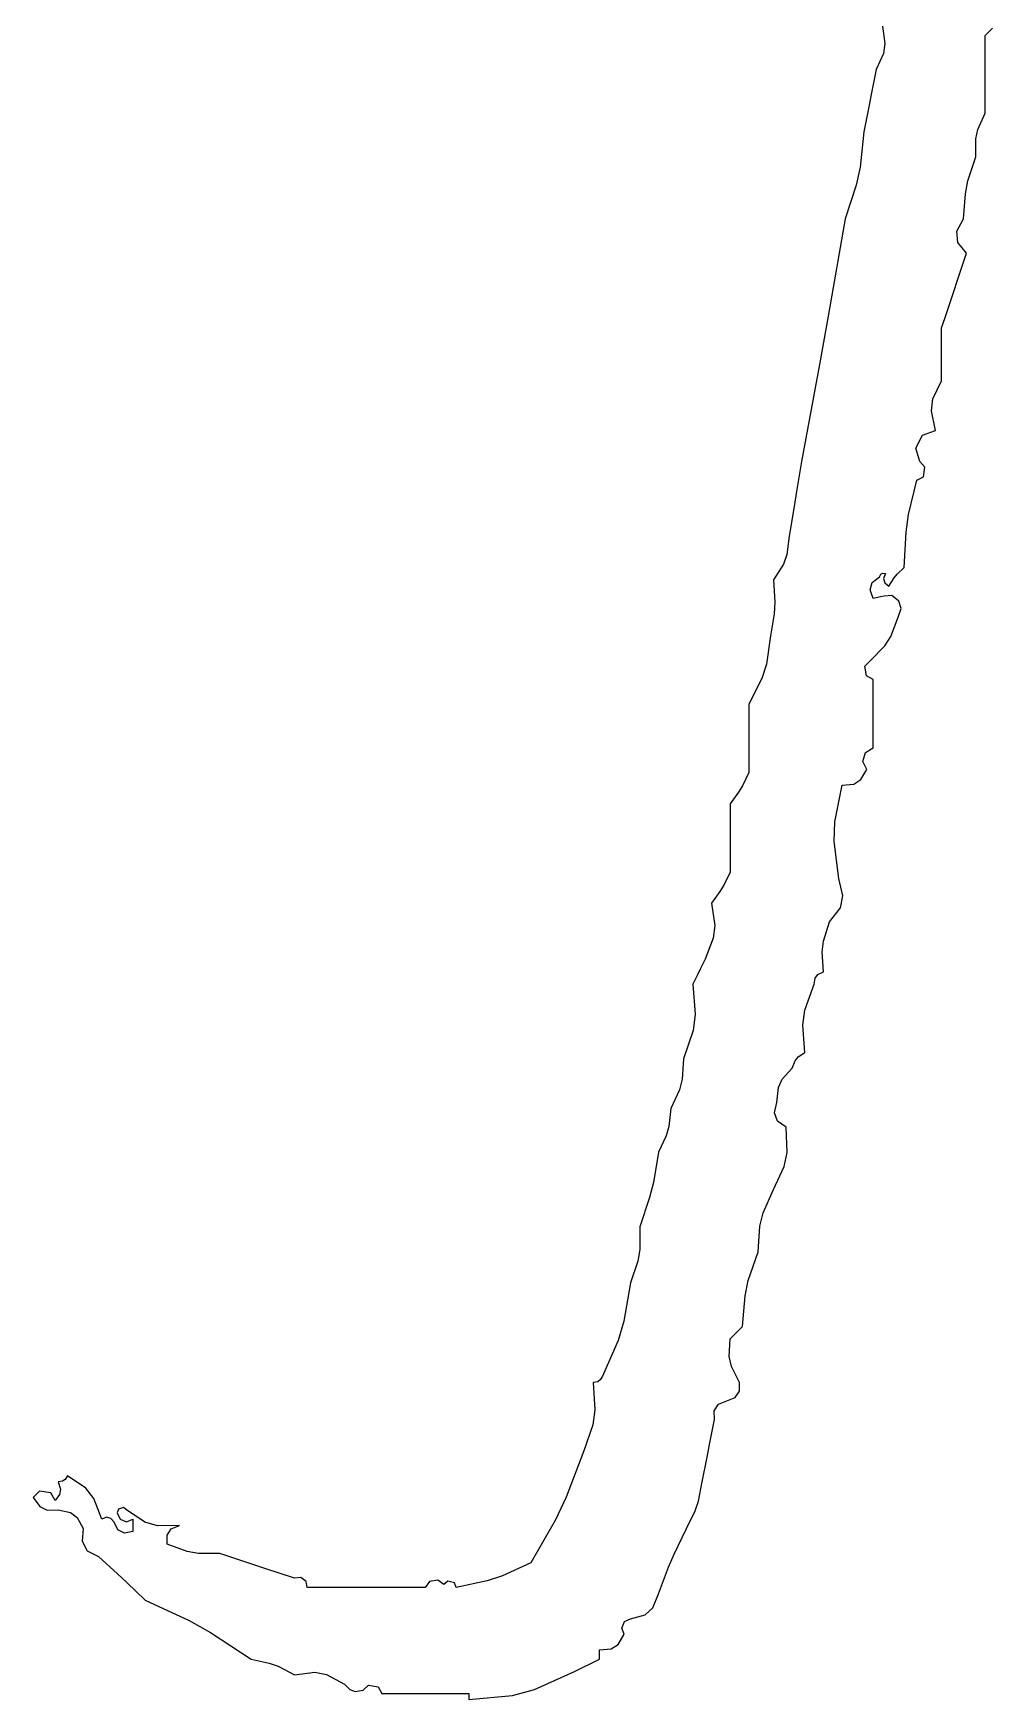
# Model space of a CAD drawing. Header units: inches. Extents: x 0 to 508000, y 0 to 738838.
# Drawn here: x 507072.3 to 507113.4, y 201091.8 to 201163.1 of the extents above; entities that cross this region are included whole.
import ezdxf

# ---------------------------------------------------------------- set-up
doc = ezdxf.new("R2010")
doc.units = ezdxf.units.IN
doc.header["$LTSCALE"] = 1000
doc.header["$MEASUREMENT"] = 0
doc.layers.get('0').update_dxf_attribs({"true_color": 0xffffff})
doc.layers.add('TK-TEXT', color=4, linetype='Continuous', true_color=0x00ffff)

# ---------------------------------------------------------------- blocks, each defined once
blk = doc.blocks.new('A$C4E5A0049')
at = {"lineweight": -3}
for p, q in [((28.0236, 10.6691), (28.0288, 10.6301)), ((28.2529, 10.6483), (28.2695, 10.6649)), ((28.2529, 10.5788), (28.2529, 10.6483)), ((28.0256, 10.6078), (28.0097, 10.5719)), ((28.0288, 10.6301), (28.0256, 10.6078)), ((28.0097, 10.5719), (27.9986, 10.5163)), ((28.2529, 10.5441), (28.2529, 10.5788)), ((28.2529, 10.4746), (28.2529, 10.5441)), ((27.9986, 10.5163), (27.9931, 10.4885)), ((27.9931, 10.4885), (27.982, 10.4329)), ((28.2367, 10.4383), (28.2529, 10.4746)), ((27.982, 10.4329), (27.9736, 10.3538)), ((28.2321, 10.4171), (28.2367, 10.4383)), ((28.232, 10.3774), (28.2321, 10.4171)), ((27.9736, 10.3538), (27.9651, 10.314)), ((28.2144, 10.3235), (28.232, 10.3774)), ((27.9651, 10.314), (27.9403, 10.2384)), ((28.2087, 10.2949), (28.2144, 10.3235)), ((28.2042, 10.2384), (28.2087, 10.2949)), ((27.9403, 10.2384), (27.9024, 10.0216)), ((28.1896, 10.2115), (28.2042, 10.2384)), ((28.1919, 10.1859), (28.1896, 10.2115)), ((28.1917, 10.1037), (28.2112, 10.162)), ((28.2112, 10.162), (28.1919, 10.1859)), ((28.182, 10.0745), (28.1917, 10.1037)), ((28.1626, 10.0162), (28.182, 10.0745)), ((27.9024, 10.0216), (27.8829, 9.9132)), ((28.1598, 10.0078), (28.1626, 10.0162)), ((28.1556, 9.9953), (28.1584, 10.0037)), ((28.1556, 9.9481), (28.1556, 9.9953)), ((28.1584, 10.0037), (28.1598, 10.0078)), ((28.1556, 9.9245), (28.1556, 9.9481)), ((27.8829, 9.9132), (27.843, 9.6967)), ((28.1556, 9.8772), (28.1556, 9.9245)), ((28.1362, 9.8369), (28.1556, 9.8772)), ((28.1329, 9.81), (28.1362, 9.8369)), ((28.1417, 9.7661), (28.1329, 9.81)), ((28.0981, 9.7264), (28.1126, 9.7554)), ((28.1126, 9.7554), (28.1417, 9.7661)), ((28.107, 9.6967), (28.0981, 9.7264)), ((27.843, 9.6967), (27.8319, 9.63)), ((28.1185, 9.6843), (28.107, 9.6967)), ((28.1149, 9.6629), (28.1185, 9.6843)), ((28.082, 9.5785), (28.1, 9.655)), ((28.1, 9.655), (28.1149, 9.6629)), ((27.8319, 9.63), (27.8264, 9.5966)), ((27.8264, 9.5966), (27.8153, 9.5299)), ((28.0763, 9.539), (28.082, 9.5785)), ((27.8153, 9.5299), (27.8099, 9.489)), ((28.0723, 9.4605), (28.0763, 9.539)), ((27.8099, 9.489), (27.8023, 9.4678)), ((27.8023, 9.4678), (27.7805, 9.4327)), ((28.0565, 9.4456), (28.0723, 9.4605)), ((27.7805, 9.4327), (27.7829, 9.3827)), ((27.9961, 9.4101), (28.0009, 9.427)), ((28.0009, 9.427), (28.0167, 9.4396)), ((28.0167, 9.4396), (28.0197, 9.4451)), ((28.0197, 9.4451), (28.0244, 9.4474)), ((28.0244, 9.4474), (28.0306, 9.4466)), ((28.0306, 9.4466), (28.0262, 9.436)), ((28.0262, 9.436), (28.0287, 9.4261)), ((28.0287, 9.4261), (28.0375, 9.4188)), ((28.0375, 9.4188), (28.0493, 9.437)), ((28.0493, 9.437), (28.0565, 9.4456)), ((27.7829, 9.3827), (27.7815, 9.3571)), ((28.0028, 9.391), (27.9961, 9.4101)), ((28.0193, 9.3946), (28.0028, 9.391)), ((28.0277, 9.396), (28.0193, 9.3946)), ((28.0445, 9.398), (28.0277, 9.396)), ((28.0602, 9.3853), (28.0445, 9.398)), ((28.0651, 9.3684), (28.0602, 9.3853)), ((27.7815, 9.3571), (27.7736, 9.3077)), ((28.0421, 9.3061), (28.0584, 9.3494)), ((28.0584, 9.3494), (28.0651, 9.3684)), ((27.7736, 9.3077), (27.7644, 9.2442)), ((28.0285, 9.2849), (28.0421, 9.3061)), ((27.9959, 9.2521), (28.0285, 9.2849)), ((27.7644, 9.2442), (27.7542, 9.212)), ((27.9843, 9.2397), (27.9959, 9.2521)), ((27.9879, 9.2184), (27.9843, 9.2397)), ((27.7542, 9.212), (27.725, 9.1549)), ((28.0028, 9.2104), (27.9879, 9.2184)), ((28.0028, 9.1493), (28.0028, 9.2104)), ((27.725, 9.1549), (27.725, 9.0937)), ((28.0028, 9.1187), (28.0028, 9.1493)), ((28.0028, 9.0576), (28.0028, 9.1187)), ((27.725, 9.0937), (27.725, 9.0632)), ((27.725, 9.0632), (27.725, 9.0021)), ((27.9795, 9.0269), (27.9853, 9.0474)), ((27.9853, 9.0474), (28.0028, 9.0576)), ((27.9753, 8.9866), (27.9889, 9.009)), ((27.9889, 9.009), (27.9795, 9.0269)), ((27.7108, 8.9729), (27.7024, 8.9588)), ((27.725, 9.0021), (27.7108, 8.9729)), ((27.917, 8.8925), (27.9333, 8.9743)), ((27.9333, 8.9743), (27.9594, 8.9766)), ((27.9594, 8.9766), (27.9753, 8.9866)), ((27.7024, 8.9588), (27.6833, 8.9326)), ((27.6833, 8.9326), (27.6833, 8.8715)), ((27.6833, 8.8715), (27.6833, 8.8409)), ((27.9156, 8.8486), (27.917, 8.8925)), ((27.6833, 8.8409), (27.6833, 8.7798)), ((27.9264, 8.7659), (27.9156, 8.8486)), ((27.6692, 8.7506), (27.6607, 8.7365)), ((27.6833, 8.7798), (27.6692, 8.7506)), ((27.9353, 8.7271), (27.9264, 8.7659)), ((27.6607, 8.7365), (27.6416, 8.7103)), ((27.6416, 8.7103), (27.6489, 8.6605)), ((27.9296, 8.7003), (27.9353, 8.7271)), ((27.9056, 8.6686), (27.9296, 8.7003)), ((27.6489, 8.6605), (27.6457, 8.6323)), ((27.8921, 8.6259), (27.9056, 8.6686)), ((27.6457, 8.6323), (27.6277, 8.5853)), ((27.8891, 8.6022), (27.8921, 8.6259)), ((27.8917, 8.5575), (27.8891, 8.6022)), ((27.6166, 8.5631), (27.611, 8.5519)), ((27.6277, 8.5853), (27.6166, 8.5631)), ((27.611, 8.5519), (27.5999, 8.5297)), ((27.5999, 8.5297), (27.6056, 8.4628)), ((27.85, 8.4717), (27.8708, 8.5297)), ((27.8708, 8.5297), (27.8734, 8.5434)), ((27.8734, 8.5434), (27.8793, 8.5512)), ((27.8793, 8.5512), (27.8917, 8.5575)), ((27.6056, 8.4628), (27.601, 8.4265)), ((27.8455, 8.4384), (27.85, 8.4717)), ((27.601, 8.4265), (27.5791, 8.363)), ((27.85, 8.3769), (27.8455, 8.4384)), ((27.8351, 8.3672), (27.85, 8.3769)), ((27.5791, 8.363), (27.5761, 8.3173)), ((27.7997, 8.3173), (27.8222, 8.3422)), ((27.8222, 8.3422), (27.8284, 8.3589)), ((27.8284, 8.3589), (27.8351, 8.3672)), ((27.5761, 8.3173), (27.5702, 8.2936)), ((27.7875, 8.2658), (27.7914, 8.2991)), ((27.7914, 8.2991), (27.7997, 8.3173)), ((27.5702, 8.2936), (27.5513, 8.2519)), ((27.7822, 8.2426), (27.7875, 8.2658)), ((27.5513, 8.2519), (27.5468, 8.2117)), ((27.7891, 8.2241), (27.7822, 8.2426)), ((27.8083, 8.2102), (27.7891, 8.2241)), ((27.5409, 8.1912), (27.5235, 8.1546)), ((27.5468, 8.2117), (27.5409, 8.1912)), ((27.8106, 8.1536), (27.8083, 8.2102)), ((27.5235, 8.1546), (27.512, 8.0869)), ((27.8044, 8.1227), (27.8106, 8.1536)), ((27.7805, 8.0713), (27.8044, 8.1227)), ((27.512, 8.0869), (27.5035, 8.0532)), ((27.5035, 8.0532), (27.4818, 7.9879)), ((27.7568, 8.0191), (27.7805, 8.0713)), ((27.7494, 7.9895), (27.7568, 8.0191)), ((27.4818, 7.9879), (27.4818, 7.9372)), ((27.7458, 7.9324), (27.7494, 7.9895)), ((27.4818, 7.9372), (27.4774, 7.9109)), ((27.724, 7.8678), (27.7458, 7.9324)), ((27.4774, 7.9109), (27.461, 7.8629)), ((27.461, 7.8629), (27.4461, 7.7772)), ((27.7169, 7.8335), (27.724, 7.8678)), ((27.7111, 7.7657), (27.7169, 7.8335)), ((27.4461, 7.7772), (27.4332, 7.7343)), ((27.6833, 7.7379), (27.6944, 7.749)), ((27.6944, 7.749), (27.7, 7.7545)), ((27.7, 7.7545), (27.7111, 7.7657)), ((27.4332, 7.7343), (27.3985, 7.6545)), ((27.6814, 7.6981), (27.6833, 7.7379)), ((27.6861, 7.6761), (27.6814, 7.6981)), ((27.7041, 7.6406), (27.6861, 7.6761)), ((27.3876, 7.642), (27.3777, 7.6406)), ((27.3777, 7.6406), (27.3814, 7.5791)), ((27.3934, 7.6459), (27.3876, 7.642)), ((27.3985, 7.6545), (27.3934, 7.6459)), ((27.7042, 7.6206), (27.7041, 7.6406)), ((27.6477, 7.5773), (27.6575, 7.5921)), ((27.6575, 7.5921), (27.6763, 7.599)), ((27.6763, 7.599), (27.6949, 7.6066)), ((27.6949, 7.6066), (27.7042, 7.6206)), ((27.3814, 7.5791), (27.3769, 7.5461)), ((27.6374, 7.5017), (27.6486, 7.5573)), ((27.6486, 7.5573), (27.6477, 7.5773)), ((27.3769, 7.5461), (27.3568, 7.4878)), ((27.3568, 7.4878), (27.3174, 7.3845)), ((27.6319, 7.4739), (27.6374, 7.5017)), ((27.6208, 7.4184), (27.6319, 7.4739)), ((26.1929, 7.4197), (26.1829, 7.4184)), ((26.1829, 7.4184), (26.1879, 7.4022)), ((26.1987, 7.4236), (26.1929, 7.4197)), ((26.2038, 7.4322), (26.1987, 7.4236)), ((26.2446, 7.4043), (26.2038, 7.4322)), ((27.6126, 7.3752), (27.6208, 7.4184)), ((26.1413, 7.3975), (26.1274, 7.3836)), ((26.1274, 7.3836), (26.142, 7.3636)), ((26.1666, 7.3939), (26.1413, 7.3975)), ((26.176, 7.3767), (26.1666, 7.3939)), ((26.1859, 7.3904), (26.176, 7.3767)), ((26.1879, 7.4022), (26.1859, 7.3904)), ((26.2627, 7.3813), (26.2446, 7.4043)), ((26.2802, 7.335), (26.2627, 7.3813)), ((27.3174, 7.3845), (27.2935, 7.3339)), ((27.6054, 7.3536), (27.6126, 7.3752)), ((26.142, 7.3636), (26.1581, 7.3555)), ((26.1581, 7.3555), (26.1829, 7.3558)), ((26.1829, 7.3558), (26.2102, 7.3502)), ((26.2102, 7.3502), (26.2255, 7.3387)), ((26.2255, 7.3387), (26.2385, 7.3142)), ((26.2908, 7.3394), (26.2802, 7.335)), ((26.3007, 7.3369), (26.2908, 7.3394)), ((26.308, 7.3281), (26.3007, 7.3369)), ((26.3177, 7.3572), (26.3149, 7.3489)), ((26.3149, 7.3489), (26.3212, 7.3353)), ((26.3285, 7.3608), (26.3177, 7.3572)), ((26.3212, 7.3353), (26.3357, 7.3295)), ((26.3358, 7.3558), (26.3285, 7.3608)), ((26.3357, 7.3295), (26.3496, 7.335)), ((26.3765, 7.3281), (26.3358, 7.3558)), ((26.3496, 7.335), (26.3496, 7.3239)), ((27.2935, 7.3339), (27.2387, 7.2378)), ((27.586, 7.3142), (27.6054, 7.3536)), ((26.2385, 7.3142), (26.2362, 7.2857)), ((26.3164, 7.3115), (26.308, 7.3281)), ((26.3313, 7.304), (26.3164, 7.3115)), ((26.3496, 7.3072), (26.3313, 7.304)), ((26.3496, 7.3239), (26.3496, 7.3183)), ((26.3496, 7.3183), (26.3496, 7.3072)), ((26.4046, 7.3199), (26.3765, 7.3281)), ((26.4538, 7.3211), (26.4046, 7.3199)), ((26.426, 7.2995), (26.4353, 7.3135)), ((26.4261, 7.2794), (26.426, 7.2995)), ((26.4353, 7.3135), (26.4538, 7.3211)), ((27.5583, 7.2571), (27.586, 7.3142)), ((26.2362, 7.2857), (26.2478, 7.2647)), ((26.2478, 7.2647), (26.2732, 7.2517)), ((26.471, 7.2627), (26.4261, 7.2794)), ((26.4962, 7.2583), (26.471, 7.2627)), ((26.5441, 7.2586), (26.4962, 7.2583)), ((26.6108, 7.2364), (26.5441, 7.2586)), ((27.5457, 7.2278), (27.5583, 7.2571)), ((26.2732, 7.2517), (26.3152, 7.2131)), ((26.6442, 7.2253), (26.6108, 7.2364)), ((26.7108, 7.203), (26.6442, 7.2253)), ((27.2387, 7.2378), (27.1748, 7.2086)), ((27.5235, 7.1683), (27.5457, 7.2278)), ((26.3152, 7.2131), (26.3361, 7.1937)), ((26.3361, 7.1937), (26.3774, 7.1544)), ((26.7246, 7.2051), (26.7108, 7.203)), ((26.7367, 7.196), (26.7246, 7.2051)), ((26.7386, 7.1822), (26.7367, 7.196)), ((26.8442, 7.1822), (26.7386, 7.1822)), ((26.897, 7.1822), (26.8442, 7.1822)), ((27.0026, 7.1822), (26.897, 7.1822)), ((27.0124, 7.1959), (27.0026, 7.1822)), ((27.0305, 7.1989), (27.0124, 7.1959)), ((27.0442, 7.1891), (27.0305, 7.1989)), ((27.0528, 7.1967), (27.0442, 7.1891)), ((27.0681, 7.1929), (27.0528, 7.1967)), ((27.072, 7.1822), (27.0681, 7.1929)), ((27.1407, 7.1972), (27.072, 7.1822)), ((27.1748, 7.2086), (27.1407, 7.1972)), ((26.3774, 7.1544), (26.4756, 7.1089)), ((27.5109, 7.1373), (27.5235, 7.1683)), ((26.4756, 7.1089), (26.5234, 7.0822)), ((27.4473, 7.1067), (27.461, 7.1127)), ((27.461, 7.1127), (27.4933, 7.1216)), ((27.4933, 7.1216), (27.5109, 7.1373)), ((26.5234, 7.0822), (26.6136, 7.0224)), ((27.4336, 7.0556), (27.4471, 7.078)), ((27.4414, 7.0918), (27.4473, 7.1067)), ((27.4471, 7.078), (27.4414, 7.0918)), ((27.3915, 7.0433), (27.4177, 7.0456)), ((27.3915, 7.0349), (27.3915, 7.0433)), ((27.3915, 7.0308), (27.3915, 7.0349)), ((27.4177, 7.0456), (27.4336, 7.0556)), ((26.6136, 7.0224), (26.654, 7.0139)), ((26.654, 7.0139), (26.6742, 7.0067)), ((26.6742, 7.0067), (26.7108, 6.9877)), ((27.336, 6.9946), (27.3582, 7.0058)), ((27.3582, 7.0058), (27.3693, 7.0113)), ((27.3693, 7.0113), (27.3915, 7.0224)), ((27.3915, 7.0224), (27.3915, 7.0308)), ((26.7108, 6.9877), (26.7557, 6.9935)), ((26.7557, 6.9935), (26.7823, 6.9885)), ((26.7823, 6.9885), (26.822, 6.9669)), ((26.822, 6.9669), (26.8345, 6.9545)), ((26.8637, 6.953), (26.876, 6.9645)), ((26.876, 6.9645), (26.8974, 6.9609)), ((26.8974, 6.9609), (26.9053, 6.946)), ((27.2469, 6.9544), (27.336, 6.9946)), ((26.8345, 6.9545), (26.8462, 6.9506)), ((26.8462, 6.9506), (26.8637, 6.953)), ((26.9053, 6.946), (26.9831, 6.946)), ((26.9831, 6.946), (27.022, 6.946)), ((27.022, 6.946), (27.0998, 6.946)), ((27.0998, 6.946), (27.0998, 6.9405)), ((27.0998, 6.9321), (27.1971, 6.9412)), ((27.0998, 6.9405), (27.0998, 6.9377)), ((27.0998, 6.9377), (27.0998, 6.9321)), ((27.1971, 6.9412), (27.2469, 6.9544))]:
    blk.add_line(p, q, dxfattribs=at)
blk = doc.blocks.new('+A9S5D+9F')
at = {"layer": 'TK-TEXT', "xscale": 38.34000000000001, "yscale": 38.34000000000001}
blk.add_blockref('A$C4E5A0049', (107505.12, -5844.16), dxfattribs=at)

msp = doc.modelspace()

# ---------------------------------------------------------------- block references
at = {"xscale": 0.5, "yscale": 0.5}
msp.add_blockref('+A9S5D+9F', (452818.908, 203881.009), dxfattribs=at)

doc.saveas('drawing.dxf')
